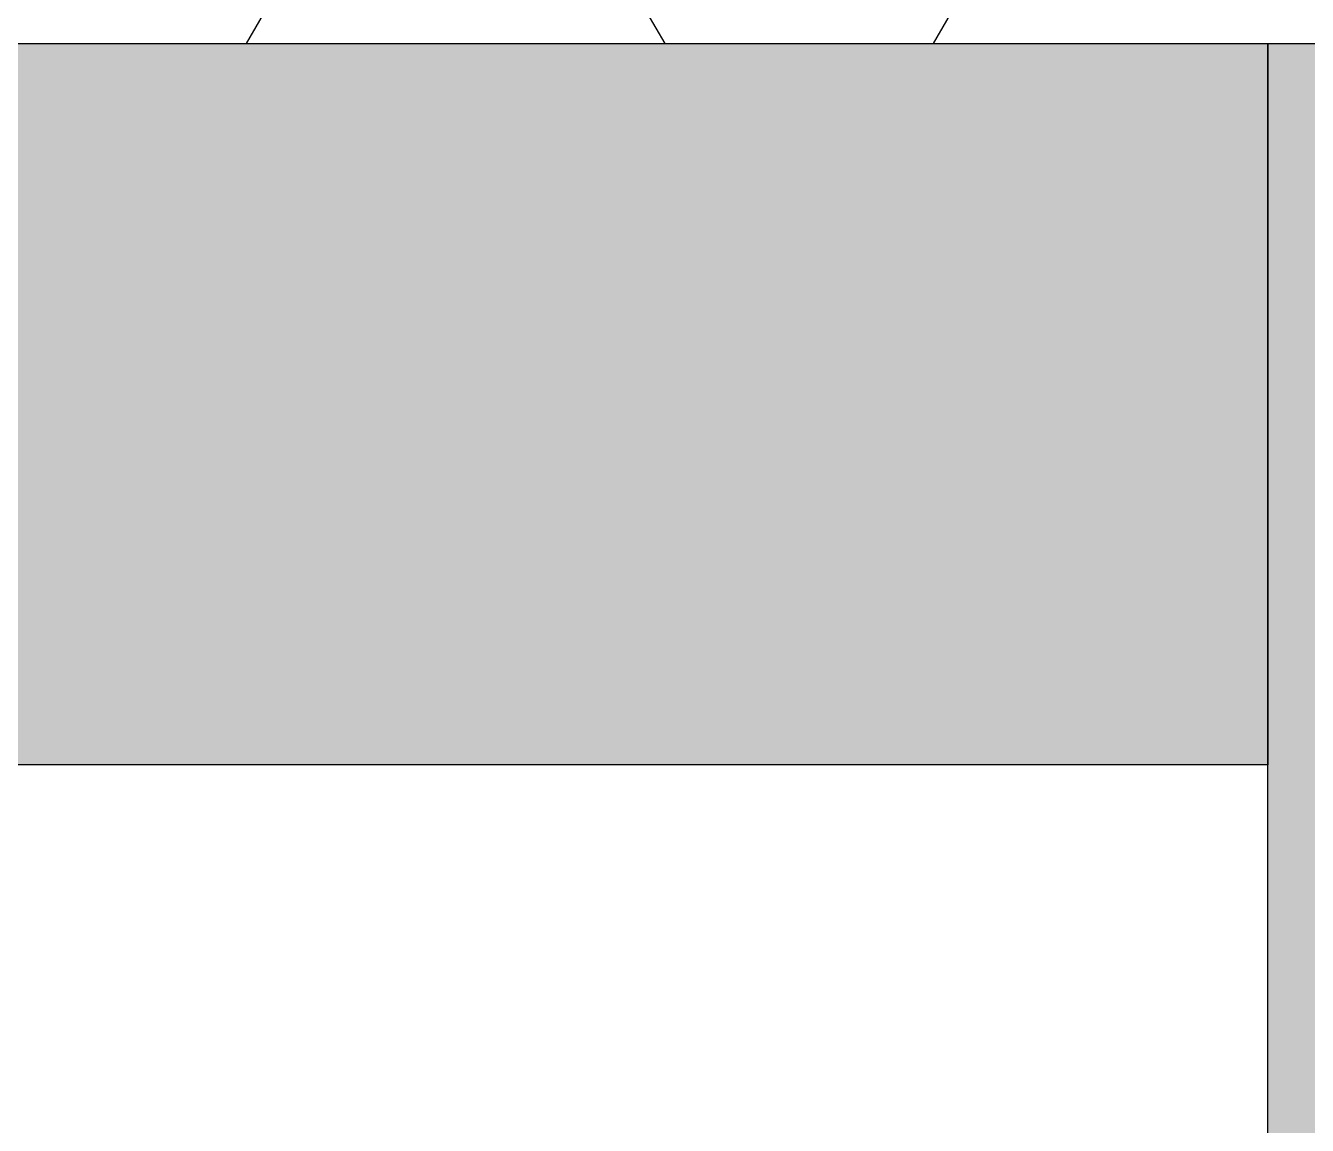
# Model space of a CAD drawing. Header units: millimetres. Extents: x -94739 to 67223, y -48947 to 34737.
# Drawn here: x 61839 to 62016.8, y -27361.8 to -27209.3 of the extents above; entities that cross this region are included whole.
import ezdxf

# ---------------------------------------------------------------- set-up
doc = ezdxf.new("R2010")
doc.units = ezdxf.units.MM
for name, color, linetype in [('DT-深灰填充', 251, 'Continuous'), ('DT-通用', 200, 'Continuous'), ('W-墙体图层', 182, 'Continuous')]:
    doc.layers.add(name, color=color, linetype=linetype)

# ---------------------------------------------------------------- blocks, each defined once
blk = doc.blocks.new('*U656')
at = {"layer": 'DT-深灰填充'}
blk.add_hatch(color=256, dxfattribs=at).paths.add_polyline_path([(0, -100), (1649.97, -100), (1649.97, 0), (0, 0)])
at = {"layer": 'DT-通用', "color": 200, "ltscale": 10}
blk.add_lwpolyline([(0, -100), (1649.97, -100), (1649.97, 0), (0, 0)], close=True, dxfattribs=at)
blk = doc.blocks.new('*U654')
at = {"layer": 'DT-深灰填充'}
blk.add_hatch(color=256, dxfattribs=at).paths.add_polyline_path([(0, -400), (200, -400), (200, 0), (0, 0)])
at = {"layer": 'DT-通用', "color": 200, "ltscale": 10}
blk.add_lwpolyline([(0, -400), (200, -400), (200, 0), (0, 0)], close=True, dxfattribs=at)

msp = doc.modelspace()

# ---------------------------------------------------------------- hatches: boundary and pattern name
at = {"layer": 'W-墙体图层'}
h = msp.add_hatch(dxfattribs=at)
h.set_pattern_fill('HONEY', color=250, scale=10)
h.set_pattern_definition([(0, (141797.52, -158291.482), (47.625, 27.4963064), [31.75, -63.5]), (120, (141797.52, -158291.482), (-47.625, 27.4963066), [31.75, -63.5]), (60, (141797.52, -158291.482), (1e-07, 54.992613), [-63.5, 31.75])])
h.paths.add_polyline_path([(61911.18, -27211.83), (62211.26, -27211.83), (62211.26, -27161.83), (61911.18, -27161.83), (60385.99, -27161.83), (60385.99, -27211.83), (61911.18, -27211.83)])

# ---------------------------------------------------------------- block references
at = {"xscale": -1}
for name, p in [('*U656', (62011.26, -27211.83)), ('*U654', (62211.26, -27211.83))]:
    msp.add_blockref(name, p, dxfattribs=at)

doc.saveas('drawing.dxf')
